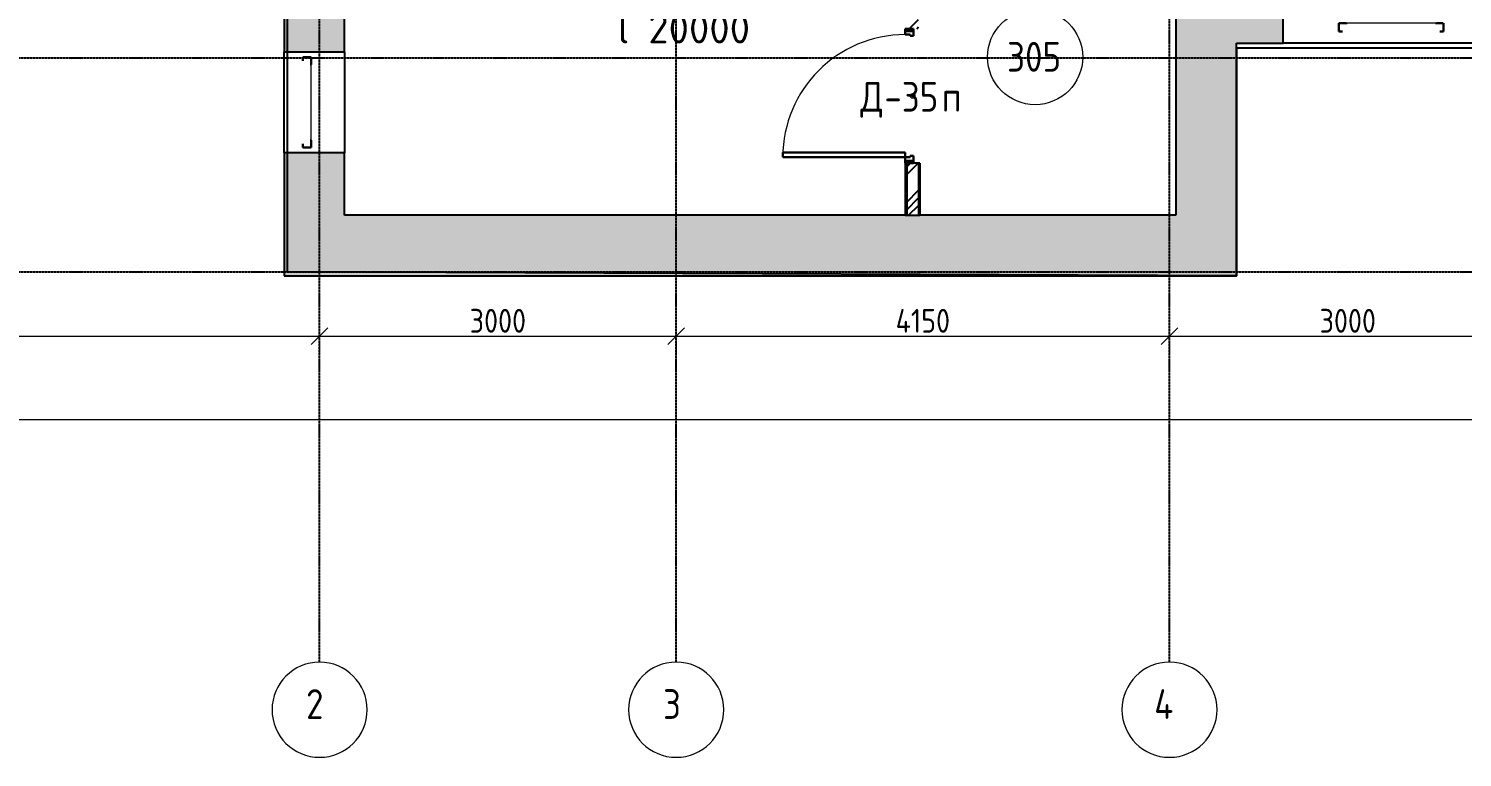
# Model space of a CAD drawing. Header units: millimetres. Extents: x -33838 to 476301, y -41806 to 120107.
# Drawn here: x 214090 to 226151, y -3626 to 2501 of the extents above; entities that cross this region are included whole.
import ezdxf
from ezdxf import colors
from ezdxf.entities.mleader import LeaderData, LeaderLine
from ezdxf.math import Vec2, Vec3

# ---------------------------------------------------------------- set-up
doc = ezdxf.new("R2010")
doc.units = ezdxf.units.MM
for name, pattern in [('ADSK_Линия сетки', [25, 20, -2.5, 0, -2.5]), ('ADSK_Сверху', [4.5, 3, -1.5]), ('ADSK_Снесено', [4.5, 3, -1.5])]:
    doc.linetypes.add(name, pattern=pattern)
for name, color, linetype, lineweight, true_color in [('_ Окна', 5, 'Continuous', 30, 0x0000ff), ('Стены внутренние', 5, 'Continuous', 18, 0x0000ff), ('Стены наружные', 1, 'ADSK_Снесено', 18, 0xff0000), ('Стены штриховка', 5, 'Continuous', 18, 0x0000ff)]:
    doc.layers.add(name, color=color, linetype=linetype, lineweight=lineweight, true_color=true_color)
for name, color, linetype, lineweight in [('Двери', 251, 'Continuous', 18), ('Марки дверей', 7, 'Continuous', 20), ('Марки помещений', 7, 'Continuous', 20), ('Окна', 251, 'Continuous', 18), ('Оси', 7, 'Continuous', 9)]:
    doc.layers.add(name, color=color, linetype=linetype, lineweight=lineweight)
doc.styles.add('GOST Common_1', font='GOST Common_0.ttf', dxfattribs={"width": 0.9, "height": 200})
doc.styles.add('GOST Common_2', font='GOST Common_0.ttf', dxfattribs={"width": 0.9, "height": 250})
doc.styles.add('ISOCPEUR', font='isocpeur.ttf', dxfattribs={"height": 250})
doc.dimstyles.new('ADSK_Основной_2_5_мм', dxfattribs={"dimscale": 304.8, "dimtxt": 251.428749, "dimasz": 0.463911, "dimexe": 0.492126, "dimexo": 0.492126, "dimgap": 0.098425, "dimtad": 1, "dimdec": 1, "dimrnd": 0.1, "dimdsep": 46, "dimtxsty": 'GOST Common_1', "dimblk1": 'OBLIQUE', "dimblk2": 'OBLIQUE', "dimsah": 1, "dimcen": 0.09, "dimdle": 0.492126, "dimazin": 2, "dimtfac": 1, "dimtdec": 4, "dimtix": 1, "dimtmove": 0, "dimatfit": 3, "dimfxl": 1, "dimtvp": 1, "dimtfill": 1, "dimtolj": 1, "dimtzin": 0, "dimlwd": 20, "dimlwe": 20, "dimarcsym": 2})

# ---------------------------------------------------------------- blocks, each defined once
blk = doc.blocks.new('Витраж-тент со смещением вовне - 60мм 30 сдвиг-1466942-03 План 3-го этажа')
at = {"layer": '_ Окна', "color": 161, "linetype": 'ADSK_Сверху', "true_color": 0xaaaaff}
for p, q in [((-440, 25), (-440, -45)), ((-440, 25), (-410, 25)), ((-440, -45), (-440, 25)), ((440, 25), (410, 25)), ((440, -45), (440, 25)), ((440, -45), (440, 25)), ((-380, -45), (-440, -45)), ((-380, -35), (-380, -45)), ((380, -35), (380, -45)), ((380, -45), (440, -45))]:
    blk.add_line(p, q, dxfattribs=at)
at = {"layer": 'Окна', "color": 161, "linetype": 'ADSK_Сверху', "true_color": 0xaaaaff}
blk.add_line((-380, -45), (380, -45), dxfattribs=at)
blk = doc.blocks.new('Витраж-тент со смещением вовне - 60мм 30 сдвиг-1466941-03 План 3-го этажа')
at = {"layer": '_ Окна', "color": 161, "linetype": 'ADSK_Сверху', "true_color": 0xaaaaff}
for p, q in [((-379, 25), (-379, -45)), ((-379, 25), (-349, 25)), ((-379, -45), (-379, 25)), ((379, 25), (349, 25)), ((379, -45), (379, 25)), ((379, -45), (379, 25)), ((-319, -45), (-379, -45)), ((-319, -35), (-319, -45)), ((319, -35), (319, -45)), ((319, -45), (379, -45))]:
    blk.add_line(p, q, dxfattribs=at)
at = {"layer": 'Окна', "color": 161, "linetype": 'ADSK_Сверху', "true_color": 0xaaaaff}
blk.add_line((-319, -45), (319, -45), dxfattribs=at)
blk = doc.blocks.new('AC_Дверь_Однопольная - Д-35п 1130х2200h-1983217-03 План 3-го этажа')
at = {"layer": 'Двери', "lineweight": 30}
for p, q in [((-515, 1092), (-475, 1092)), ((-515, 62), (-515, 1092)), ((-475, 1092), (-475, 62)), ((-565, 62), (-545, 62)), ((-565, -8), (-565, 62)), ((-545, 62), (-515, 62)), ((-545, -8), (-545, 62)), ((-545, 62), (-545, -8)), ((-475, 62), (-515, 62)), ((-515, 62), (-515, 22)), ((-515, 22), (-505, 22)), ((-505, 22), (-505, -8)), ((505, 22), (515, 22)), ((505, -8), (505, 22)), ((515, 62), (545, 62)), ((515, 22), (515, 62)), ((545, 62), (545, -8)), ((545, 62), (565, 62)), ((545, -8), (545, 62)), ((565, 62), (565, -8)), ((-545, -8), (-565, -8)), ((-505, -8), (-545, -8)), ((545, -8), (505, -8)), ((565, -8), (545, -8))]:
    blk.add_line(p, q, dxfattribs=at)
at = {"layer": 'Двери'}
blk.add_arc((-515, 62), 1030, 0, 90, dxfattribs=at)
blk = doc.blocks.new('Ось сетки - Круг_Ø8 мм-6577-03 План 3-го этажа')
at = {"layer": 'Оси', "lineweight": 20}
for start, end in [(360, 180), (180, 360)]:
    blk.add_arc((0, 0), 4, start, end, dxfattribs=at)
blk = doc.blocks.new('ADSK_Марка_Помещение_ОдноЗначение - Номер-247393-03 План 3-го этажа')
at = {"layer": 'Марки помещений'}
blk.add_circle((0, 0), 4, dxfattribs=at)
blk = doc.blocks.new('_Oblique')
at = {"color": 0, "linetype": 'ByBlock', "lineweight": -2}
blk.add_line((-0.5, -0.5), (0.5, 0.5), dxfattribs=at)
blk = doc.blocks.new('*D2148')
at = {"color": 0, "lineweight": 20, "transparency": 16777216}
for p, q in [((209887, -85), (216687, -85)), ((210037, -135), (210037, -235)), ((216537, -135), (216537, -235))]:
    blk.add_line(p, q, dxfattribs=at)
at = {"layer": 'Defpoints', "color": 0, "transparency": 16777216}
for p in [(210037, 15), (216537, 15), (216537, -85)]:
    blk.add_point(p, dxfattribs=at)
at = {"color": 0, "lineweight": 20, "transparency": 16777216, "xscale": 141.4, "yscale": 141.4, "zscale": 141.4, "rotation": 180}
blk.add_blockref('_Oblique', (210037, -85), dxfattribs=at)
at = {"color": 0, "lineweight": 20, "transparency": 16777216, "xscale": 141.4, "yscale": 141.4, "zscale": 141.4}
blk.add_blockref('_Oblique', (216537, -85), dxfattribs=at)
at = {"color": 0, "lineweight": 25, "transparency": 16777216, "insert": (213287, 45), "char_height": 200, "width": 756.84, "attachment_point": 5, "style": 'GOST Common_1', "bg_fill": 3, "box_fill_scale": 1.1, "bg_fill_color": 256, "bg_fill_true_color": 13158600, "bg_fill_transparency": 0}
blk.add_mtext('\\A1;6500', dxfattribs=at)
blk = doc.blocks.new('*D2149')
at = {"color": 0, "lineweight": 20, "transparency": 16777216}
for p, q in [((216387, -85), (219687, -85)), ((216537, -135), (216537, -235)), ((219537, -135), (219537, -235))]:
    blk.add_line(p, q, dxfattribs=at)
at = {"layer": 'Defpoints', "color": 0, "transparency": 16777216}
for p in [(216537, 15), (219537, 15), (219537, -85)]:
    blk.add_point(p, dxfattribs=at)
at = {"color": 0, "lineweight": 20, "transparency": 16777216, "xscale": 141.4, "yscale": 141.4, "zscale": 141.4, "rotation": 180}
blk.add_blockref('_Oblique', (216537, -85), dxfattribs=at)
at = {"color": 0, "lineweight": 20, "transparency": 16777216, "xscale": 141.4, "yscale": 141.4, "zscale": 141.4}
blk.add_blockref('_Oblique', (219537, -85), dxfattribs=at)
at = {"color": 0, "lineweight": 25, "transparency": 16777216, "insert": (218037, 45), "char_height": 200, "width": 756.84, "attachment_point": 5, "style": 'GOST Common_1', "bg_fill": 3, "box_fill_scale": 1.1, "bg_fill_color": 256, "bg_fill_true_color": 13158600, "bg_fill_transparency": 0}
blk.add_mtext('\\A1;3000', dxfattribs=at)
blk = doc.blocks.new('*D2150')
at = {"color": 0, "lineweight": 20, "transparency": 16777216}
for p, q in [((219387, -85), (223837, -85)), ((219537, -135), (219537, -235)), ((223687, -135), (223687, -235))]:
    blk.add_line(p, q, dxfattribs=at)
at = {"layer": 'Defpoints', "color": 0, "transparency": 16777216}
for p in [(219537, 15), (223687, 15), (223687, -85)]:
    blk.add_point(p, dxfattribs=at)
at = {"color": 0, "lineweight": 20, "transparency": 16777216, "xscale": 141.4, "yscale": 141.4, "zscale": 141.4, "rotation": 180}
blk.add_blockref('_Oblique', (219537, -85), dxfattribs=at)
at = {"color": 0, "lineweight": 20, "transparency": 16777216, "xscale": 141.4, "yscale": 141.4, "zscale": 141.4}
blk.add_blockref('_Oblique', (223687, -85), dxfattribs=at)
at = {"color": 0, "lineweight": 25, "transparency": 16777216, "insert": (221612, 45), "char_height": 200, "width": 726.16, "attachment_point": 5, "style": 'GOST Common_1', "bg_fill": 3, "box_fill_scale": 1.1, "bg_fill_color": 256, "bg_fill_true_color": 13158600, "bg_fill_transparency": 0}
blk.add_mtext('\\A1;4150', dxfattribs=at)
blk = doc.blocks.new('*D2151')
at = {"color": 0, "lineweight": 20, "transparency": 16777216}
for p, q in [((223537, -85), (226837, -85)), ((223687, -135), (223687, -235)), ((226687, -135), (226687, -235))]:
    blk.add_line(p, q, dxfattribs=at)
at = {"layer": 'Defpoints', "color": 0, "transparency": 16777216}
for p in [(223687, 15), (226687, 15), (226687, -85)]:
    blk.add_point(p, dxfattribs=at)
at = {"color": 0, "lineweight": 20, "transparency": 16777216, "xscale": 141.4, "yscale": 141.4, "zscale": 141.4, "rotation": 180}
blk.add_blockref('_Oblique', (223687, -85), dxfattribs=at)
at = {"color": 0, "lineweight": 20, "transparency": 16777216, "xscale": 141.4, "yscale": 141.4, "zscale": 141.4}
blk.add_blockref('_Oblique', (226687, -85), dxfattribs=at)
at = {"color": 0, "lineweight": 25, "transparency": 16777216, "insert": (225187, 45), "char_height": 200, "width": 756.84, "attachment_point": 5, "style": 'GOST Common_1', "bg_fill": 3, "box_fill_scale": 1.1, "bg_fill_color": 256, "bg_fill_true_color": 13158600, "bg_fill_transparency": 0}
blk.add_mtext('\\A1;3000', dxfattribs=at)
blk = doc.blocks.new('*D2166')
at = {"color": 0, "lineweight": 20, "transparency": 16777216}
for p, q in [((209887, -785), (272037, -785)), ((210037, -835), (210037, -935)), ((271887, -835), (271887, -935))]:
    blk.add_line(p, q, dxfattribs=at)
at = {"layer": 'Defpoints', "color": 0, "transparency": 16777216}
for p in [(210037, -685), (271887, -685), (271887, -785)]:
    blk.add_point(p, dxfattribs=at)
at = {"color": 0, "lineweight": 20, "transparency": 16777216, "xscale": 141.4, "yscale": 141.4, "zscale": 141.4, "rotation": 180}
blk.add_blockref('_Oblique', (210037, -785), dxfattribs=at)
at = {"color": 0, "lineweight": 20, "transparency": 16777216, "xscale": 141.4, "yscale": 141.4, "zscale": 141.4}
blk.add_blockref('_Oblique', (271887, -785), dxfattribs=at)
at = {"color": 0, "lineweight": 25, "transparency": 16777216, "insert": (240962, -655), "char_height": 200, "width": 889.8, "attachment_point": 5, "style": 'GOST Common_1', "bg_fill": 3, "box_fill_scale": 1.1, "bg_fill_color": 256, "bg_fill_true_color": 13158600, "bg_fill_transparency": 0}
blk.add_mtext('\\A1;61850', dxfattribs=at)
blk = doc.blocks.new('ADSK_Марка_Дверь - Типоразмер_ADSK_Марка-58376-03 План 3-го этажа')
at = {"layer": 'Марки дверей', "lineweight": 9}
blk.add_circle((0, 0), 0.2, dxfattribs=at)

msp = doc.modelspace()

# ---------------------------------------------------------------- hatches: boundary and pattern name
at = {"layer": 'Стены внутренние', "lineweight": 25, "true_color": 0x636466}
h = msp.add_hatch(dxfattribs=at)
h.set_pattern_fill('FP_1', color=251, style=0, pattern_type=2)
h.set_pattern_definition([(45, (215977.25, 150), (-179.605, 179.605), []), (45, (216040.75, 150), (0, 359.21), []), (45, (215913.75, 150), (0, 359.21), [])])
h.paths.add_polyline_path([(221476.13003, 932.0206), (221576.13003, 932.0206), (221576.13003, 1371.39612), (221476.13003, 1371.39612)])
h.paths.add_polyline_path([(221576.13003, 2501.39612), (221576.13003, 3455.78828), (221476.13003, 3455.78828), (221476.13003, 2501.39612), (221534.13003, 2501.39612)])
at = {"layer": 'Стены наружные', "linetype": 'Continuous', "lineweight": 25, "true_color": 0x636466}
h = msp.add_hatch(color=251, dxfattribs=at)
h.paths.add_polyline_path([(216238.04776, 422.0206), (216748.04776, 422.0206), (216748.04776, 1456.64338), (216238.04776, 1456.64338)])
h.paths.add_polyline_path([(216611.98889, 2306.64338), (216748.04776, 2306.64338), (216748.04776, 3312.90446), (216238.04776, 3312.90446), (216238.04776, 2306.64338)])
h.paths.add_polyline_path([(216748.04776, 4162.90446), (216748.04776, 5122.39613), (216238.04776, 5122.39613), (216238.04776, 4162.90446), (216617.07649, 4162.90446)])
h.paths.add_polyline_path([(216611.98889, 5972.39613), (216748.04776, 5972.39613), (216748.04776, 6962.46572), (216238.04776, 6962.46572), (216238.04776, 5972.39613)])
h.paths.add_polyline_path([(216611.98889, 7812.46572), (216748.04776, 7812.46572), (216748.04776, 8679.25245), (216238.04776, 8679.25245), (216238.04776, 7812.46572), (216498.40953, 7812.46572)])
for points in [[(223920.9794, 932.0206), (224250.2517, 932.0206), (224250.2517, 2889.50427), (223740.2517, 2889.13153), (223740.2517, 932.0206)], [(223919.95474, 422.0206), (224250.2517, 422.0206), (224250.2517, 932.0206), (216748.04776, 932.0206), (216748.04776, 422.0206), (222894.81112, 422.0206)]]:
    msp.add_hatch(color=251, dxfattribs=at).paths.add_polyline_path(points)
h = msp.add_hatch(color=251, dxfattribs=at)
h.paths.add_polyline_path([(257441.35445, 2379.50427), (258524.186, 2379.50427), (258524.186, 2889.50427), (257441.35445, 2889.50427), (257441.35445, 2682.85569)])
h.paths.add_polyline_path([(255595.00558, 2379.50427), (255621.35445, 2379.50427), (255621.35445, 2889.50427), (254574.41538, 2889.50427), (254574.41538, 2379.50427)])
h.paths.add_polyline_path([(251855.0874, 2379.50427), (252754.41538, 2379.50427), (252754.41538, 2889.50427), (251855.0874, 2889.50427), (251855.0874, 2682.85569)])
h.paths.add_polyline_path([(249742.9939, 2379.50427), (250035.0874, 2379.50427), (250035.0874, 2889.50427), (249034.4899, 2889.50427), (249034.4899, 2379.50427)])
h.paths.add_polyline_path([(246252.09288, 2379.50427), (247214.4899, 2379.50427), (247214.4899, 2889.50427), (246184.43806, 2889.50427), (246184.43806, 2379.50427)])
h.paths.add_polyline_path([(243916.3647, 2379.50427), (244364.43806, 2379.50427), (244364.43806, 2889.50427), (243340.29693, 2889.50427), (243340.29693, 2379.50427)])
h.paths.add_polyline_path([(241520.29693, 2379.50427), (241520.29693, 2889.50427), (240560.30672, 2889.50427), (240560.30672, 2379.50427)])
h.paths.add_polyline_path([(238740.30672, 2379.50427), (238740.30672, 2889.50427), (237732.02874, 2889.50427), (237732.02874, 2379.50427)])
h.paths.add_polyline_path([(235912.02874, 2379.50427), (235912.02874, 2889.50427), (234918.25319, 2889.50427), (234918.25319, 2379.50427)])
h.paths.add_polyline_path([(233098.25319, 2379.50427), (233098.25319, 2889.50427), (232081.46836, 2889.50427), (232081.46836, 2379.50427), (232585.33884, 2379.50427)])
h.paths.add_polyline_path([(230261.46836, 2379.50427), (230261.46836, 2889.50427), (229268.43842, 2889.50427), (229268.43842, 2379.50427), (229901.99565, 2379.50427)])
h.paths.add_polyline_path([(224250.2517, 2379.50427), (224642.53397, 2379.50427), (224642.53397, 2889.50427), (224250.2517, 2889.50427), (224250.2517, 2657.85807)])
h.paths.add_polyline_path([(227448.43842, 2379.50427), (227448.43842, 2889.50427), (226462.53397, 2889.50427), (226462.53397, 2379.50427)])

# ---------------------------------------------------------------- linework, layer by layer
at = {"linetype": 'ADSK_Линия сетки', "lineweight": 25}
for p, q in [((216537.16465, -2825.79407), (216537.16465, 44571.85247)), ((219537.16465, -2825.79407), (219537.16465, 44571.85247)), ((223687.16465, -2825.79407), (223687.16465, 21818.8012)), ((204891.02955, 2256.78828), (273118.97256, 2256.78828)), ((204891.02955, 456.78828), (273118.97256, 456.78828))]:
    msp.add_line(p, q, dxfattribs=at)
at = {"layer": 'Стены внутренние', "color": 251, "lineweight": 25, "true_color": 0x636466}
for p, q in [((221464.13003, 1371.39612), (221464.13003, 932.0206)), ((221588.13003, 1371.39612), (221534.13003, 1371.39612)), ((221588.13003, 932.0206), (221588.13003, 1371.39612)), ((221466.13003, 932.0206), (221586.13003, 932.0206))]:
    msp.add_line(p, q, dxfattribs=at)
at = {"layer": 'Стены наружные', "color": 251, "linetype": 'Continuous', "lineweight": 25, "true_color": 0x636466}
for p, q in [((216238.04776, 3312.90446), (216238.04776, 2306.64338)), ((216748.04776, 2306.64338), (216748.04776, 3312.90446)), ((223740.2517, 2889.50427), (223740.2517, 932.0206)), ((224642.53397, 2379.50427), (224642.53397, 2889.50427)), ((216238.04776, 2306.64338), (216748.04776, 2306.64338)), ((216238.04776, 1456.64338), (216238.04776, 2306.64338)), ((216748.04776, 2306.64338), (216748.04776, 1456.64338)), ((224250.2517, 422.0206), (224250.2517, 2379.50427)), ((224250.2517, 2379.50427), (224642.53397, 2379.50427)), ((226462.53397, 2379.50427), (224642.53397, 2379.50427)), ((216238.04776, 1456.64338), (216238.04776, 422.0206)), ((216748.04776, 1456.64338), (216238.04776, 1456.64338)), ((216748.04776, 932.0206), (216748.04776, 1456.64338)), ((221464.13003, 932.0206), (216748.04776, 932.0206)), ((223740.2517, 932.0206), (221588.13003, 932.0206)), ((216238.04776, 422.0206), (224250.2517, 422.0206))]:
    msp.add_line(p, q, dxfattribs=at)
at = {"layer": 'Стены штриховка', "color": 251, "lineweight": 25, "true_color": 0x636466}
for p, q in [((221466.13003, 1371.39612), (221466.13003, 932.0206)), ((221476.13003, 1371.39612), (221476.13003, 932.0206)), ((221576.13003, 1371.39612), (221576.13003, 932.0206)), ((221586.13003, 1371.39612), (221586.13003, 932.0206)), ((221464.13003, 932.0206), (221466.13003, 932.0206)), ((221586.13003, 932.0206), (221588.13003, 932.0206))]:
    msp.add_line(p, q, dxfattribs=at)

# ---------------------------------------------------------------- block references
at = {"lineweight": 25, "xscale": 99.99999999999993, "yscale": 99.99999999999993, "zscale": 99.99999999999993}
for p in [(216537.16465, -3225.79407), (219537.16465, -3225.79407), (223687.16465, -3225.79407)]:
    msp.add_blockref('Ось сетки - Круг_Ø8 мм-6577-03 План 3-го этажа', p, dxfattribs=at)
at = {"layer": '_ Окна', "color": 251, "linetype": 'ADSK_Сверху', "lineweight": 25, "true_color": 0x636466}
for name, p, rotation in [('Витраж-тент со смещением вовне - 60мм 30 сдвиг-1466942-03 План 3-го этажа', (225552.53397, 2504.02007), 180), ('Витраж-тент со смещением вовне - 60мм 30 сдвиг-1466941-03 План 3-го этажа', (216421.92901, 1881.64338), 89.99999999999993)]:
    msp.add_blockref(name, p, dxfattribs=dict(at, rotation=rotation))
at = {"layer": 'Двери', "color": 251, "lineweight": 25, "true_color": 0x636466, "rotation": 89.9999999999999}
msp.add_blockref('AC_Дверь_Однопольная - Д-35п 1130х2200h-1983217-03 План 3-го этажа', (221526.13003, 1936.39612), dxfattribs=at)
at = {"layer": 'Марки дверей', "color": 251, "lineweight": 25, "true_color": 0x636466, "xscale": 99.99999999999993, "yscale": 99.99999999999993, "zscale": 99.99999999999993}
msp.add_blockref('ADSK_Марка_Дверь - Типоразмер_ADSK_Марка-58376-03 План 3-го этажа', (221526.13003, 1936.39612), dxfattribs=at)
at = {"layer": 'Марки помещений', "color": 251, "lineweight": 25, "true_color": 0x636466, "xscale": 99.99999999999993, "yscale": 99.99999999999993, "zscale": 99.99999999999993}
msp.add_blockref('ADSK_Марка_Помещение_ОдноЗначение - Номер-247393-03 План 3-го этажа', (222556.89554, 2262.10079), dxfattribs=at)

# ---------------------------------------------------------------- texts
at = {"lineweight": 25, "char_height": 250, "attachment_point": 1, "style": 'ISOCPEUR'}
for s, insert, width in [('\\fGOST Common|b0|i0|c204|p34|;\\W.9;2', (216423.38399, -3053.26071), 274.177125), ('\\fGOST Common|b0|i0|c204|p34|;\\W.9;3', (219426.08399, -3053.26071), 266.9619375), ('\\fGOST Common|b0|i0|c204|p34|;\\W.9;4', (223558.53399, -3053.26071), 310.2530625)]:
    msp.add_mtext(s, dxfattribs=dict(at, insert=insert, width=width))
at = {"layer": 'Марки дверей', "color": 251, "lineweight": 25, "true_color": 0x636466, "char_height": 250, "attachment_point": 1, "style": 'GOST Common_2'}
for s, insert, width in [('\\fGOST Common|b0|i0|c204|p34|;\\W.9;Д', (221086.30076, 2053.40921), 245.316375), ('-35', (221288.70701, 2053.40921), 584.4301875), ('\\fGOST Common|b0|i0|c204|p34|;\\W.9;п', (221770.91014, 2053.40921), 194.8100625)]:
    msp.add_mtext(s, dxfattribs=dict(at, insert=insert, width=width))
at = {"layer": 'Марки помещений', "color": 251, "lineweight": 25, "true_color": 0x636466, "insert": (222320.63829, 2389.82586), "char_height": 250, "width": 584.4301875, "attachment_point": 1, "style": 'GOST Common_2'}
msp.add_mtext('305', dxfattribs=at)

# ---------------------------------------------------------------- leaders
at = {"ltscale": 10}
ml = msp.add_multileader_mtext('Standard', dxfattribs=at)
ml.set_content('ВД2\\P600х900\\Pl 20000', color=256, style='ISOCPEUR')
ml.set_leader_properties()
ml.build(insert=Vec2(0, 0))
ml.multileader.update_dxf_attribs({"text_left_attachment_type": 6, "text_right_attachment_type": 6, "dogleg_length": 0.36, "arrow_head_size": 0.18})
ctx = ml.context
ctx.base_point, ctx.char_height, ctx.arrow_head_size, ctx.landing_gap_size, ctx.plane_origin = Vec3(218983.3599, 3161.25352), 250, 0.18, 0.09, Vec3(221591.13003, 3946.19979)
ctx.left_attachment, ctx.right_attachment, ctx.text_align_type = 6, 6, 2
notes = []
notes.append((ctx, [(0, (1, 1, 0), (220158.8999, 3161.25352), (-1, 0), 0.36, [(0, [(221806.45893, 3946.19979)], 0, [])])]))
ctx.mtext.insert, ctx.mtext.alignment, ctx.mtext.flow_direction = Vec3(220158.4499, 3461.25352), 3, 5
for ctx, leaders in notes:
    for number, flags, end, landing, length, lines in leaders:
        leader = LeaderData()
        leader.index, (leader.has_last_leader_line, leader.has_dogleg_vector, leader.attachment_direction) = number, flags
        leader.last_leader_point, leader.dogleg_vector, leader.dogleg_length = Vec3(end), Vec3(landing), length
        for number, points, colour, breaks in lines:
            line = LeaderLine()
            line.index, line.vertices, line.color, line.breaks = number, Vec3.list(points), colors.encode_raw_color(colour), breaks
            leader.lines.append(line)
        ctx.leaders.append(leader)

# ---------------------------------------------------------------- next in the draw order: dimensions: what is measured, and where the dimension line sits
at = {"lineweight": 25}
for base, p1, p2, override, picture, middle in [((216537.16465, -84.55356), (210037.16465, 15.43133), (216537.16465, 15.43133), {"dimpost": '<>', "dimfxl": 6500}, '*D2148', (213287.16465, 45.44644)), ((271887.16465, -784.55356), (210037.16465, -684.56867), (271887.16465, -684.56867), {"dimpost": '<>', "dimfxl": 61850}, '*D2166', (240962.16465, -654.55356))]:
    dim = msp.add_linear_dim(base=base, p1=p1, p2=p2, dimstyle='ADSK_Основной_2_5_мм', override=override, dxfattribs=at)
    dim.commit()
    dim.dimension.update_dxf_attribs({"geometry": picture, "text_midpoint": middle})

# ---------------------------------------------------------------- next in the draw order: dimensions: what is measured, and where the dimension line sits
dim = msp.add_linear_dim(base=(219537.16465, -84.55356), p1=(216537.16465, 15.43133), p2=(219537.16465, 15.43133), dimstyle='ADSK_Основной_2_5_мм', override={"dimpost": '<>', "dimfxl": 3000}, dxfattribs=at)
dim.commit()
dim.dimension.update_dxf_attribs({"geometry": '*D2149', "text_midpoint": (218037.16465, 45.44644)})

# ---------------------------------------------------------------- next in the draw order: dimensions: what is measured, and where the dimension line sits
dim = msp.add_linear_dim(base=(223687.16465, -84.55356), p1=(219537.16465, 15.43133), p2=(223687.16465, 15.43133), dimstyle='ADSK_Основной_2_5_мм', override={"dimpost": '<>', "dimfxl": 4150}, dxfattribs=at)
dim.commit()
dim.dimension.update_dxf_attribs({"geometry": '*D2150', "text_midpoint": (221612.16465, 45.44644)})

# ---------------------------------------------------------------- next in the draw order: dimensions: what is measured, and where the dimension line sits
dim = msp.add_linear_dim(base=(226687.16465, -84.55356), p1=(223687.16465, 15.43133), p2=(226687.16465, 15.43133), dimstyle='ADSK_Основной_2_5_мм', override={"dimpost": '<>', "dimfxl": 3000}, dxfattribs=at)
dim.commit()
dim.dimension.update_dxf_attribs({"geometry": '*D2151', "text_midpoint": (225187.16465, 45.44644)})

# ---------------------------------------------------------------- next in the draw order: linework, layer by layer
at = {"color": 251, "lineweight": 25, "true_color": 0x636466}
msp.add_lwpolyline([(262010.4664, 21084.05859), (262010.4664, 43909.20652), (272009.87193, 43909.20652), (272191.20351, 8682.30207), (265910.655, 8682.30207), (265910.655, 300.23165), (258014.186, 300.23165), (258014.186, 2256.78828), (247213.22785, 2336.47811), (247313.64977, 2335.73719), (247313.64977, -2582.56685), (234949.89798, -2582.56685), (234949.89798, 2336.47811), (224250.2517, 2336.47811), (224250.2517, 422.0206), (216267.75299, 456.78828), (216267.75299, 8679.25245)], dxfattribs=at)

doc.saveas('drawing.dxf')
